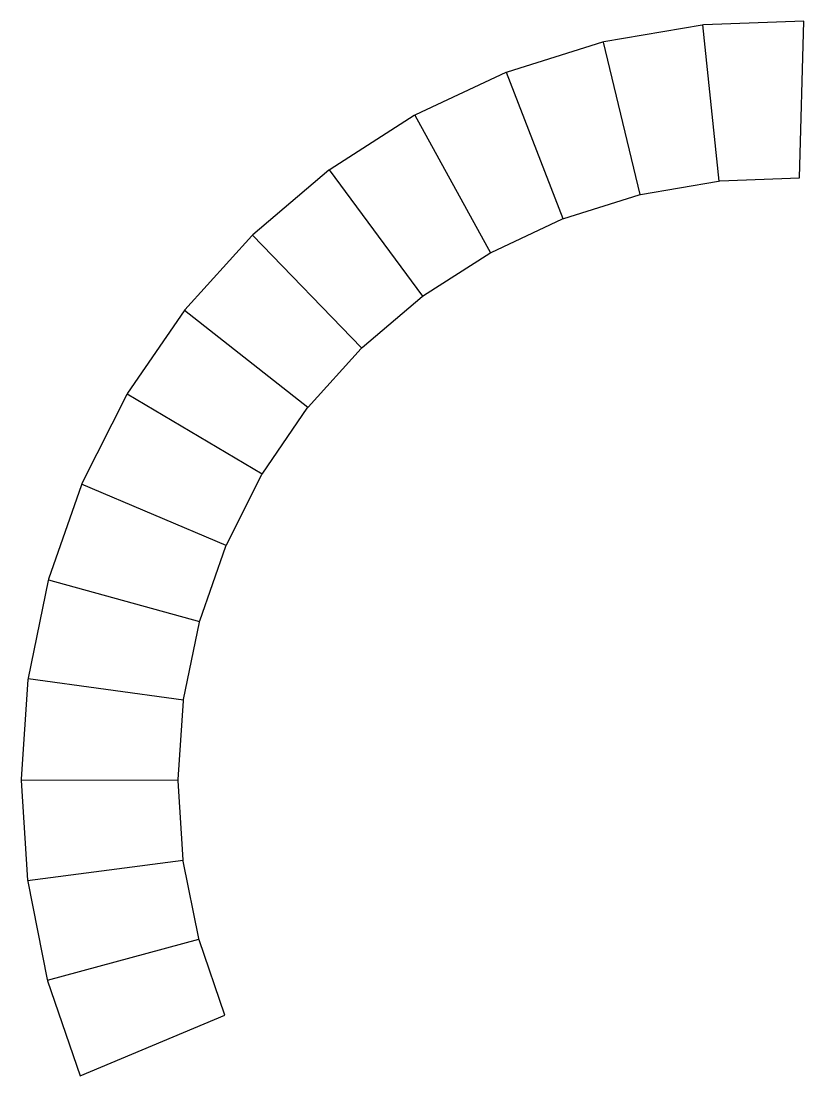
# Model space of a CAD drawing. Extents: x -247 to 12, y -216 to 132.
import ezdxf

# ---------------------------------------------------------------- set-up
doc = ezdxf.new("R2010")
doc.units = 0

msp = doc.modelspace()

# ---------------------------------------------------------------- linework, layer by layer
at = {"layer": '1'}
msp.add_lwpolyline([(11.77, 132.39), (-21.41, 131.15), (-21.89, 131.1), (-54.37, 125.5), (-54.84, 125.38), (-86.3, 115.53), (-86.74, 115.35), (-116.61, 101.4), (-117.03, 101.17), (-144.78, 83.38), (-145.17, 83.1), (-170.31, 61.78), (-170.66, 61.45), (-192.75, 36.98), (-193.05, 36.6), (-211.7, 9.42), (-211.94, 9.01), (-226.82, -20.41), (-227, -20.85), (-237.84, -51.98), (-237.97, -52.44), (-244.58, -84.73), (-244.65, -85.21), (-246.91, -118.1), (-246.91, -118.58), (-244.79, -151.47), (-244.73, -151.95), (-238.26, -184.27), (-238.14, -184.74), (-227.36, -216.14), (-179.54, -196.08), (-188.08, -171.2), (-188.2, -170.74), (-193.32, -145.18), (-193.38, -144.7), (-195.06, -118.69), (-195.06, -118.21), (-193.27, -92.21), (-193.2, -91.73), (-187.97, -66.2), (-187.85, -65.73), (-179.28, -41.12), (-179.09, -40.68), (-167.33, -17.42), (-167.08, -17), (-152.33, 4.49), (-152.04, 4.87), (-134.57, 24.21), (-134.22, 24.54), (-114.34, 41.4), (-113.95, 41.68), (-92.01, 55.75), (-91.59, 55.98), (-67.98, 67.01), (-67.53, 67.19), (-42.66, 74.98), (-42.19, 75.09), (-16.5, 79.52), (-16.03, 79.57), (10.26, 80.56)], close=True, dxfattribs=at)
at = {"layer": '2'}
for p, q in [((-16.26, 79.55), (-21.65, 131.12)), ((-54.61, 125.44), (-42.42, 75.04)), ((-67.75, 67.1), (-86.52, 115.44)), ((-116.82, 101.29), (-91.8, 55.87)), ((-114.15, 41.54), (-144.98, 83.24)), ((-170.49, 61.61), (-134.4, 24.38)), ((-152.19, 4.68), (-192.9, 36.79)), ((-211.82, 9.22), (-167.2, -17.21)), ((-179.18, -40.9), (-226.91, -20.63)), ((-237.91, -52.21), (-187.91, -65.97)), ((-193.23, -91.97), (-244.61, -84.97)), ((-246.91, -118.34), (-195.06, -118.45)), ((-193.35, -144.94), (-244.76, -151.71)), ((-238.2, -184.5), (-188.14, -170.97))]:
    msp.add_line(p, q, dxfattribs=at)

doc.saveas('drawing.dxf')
